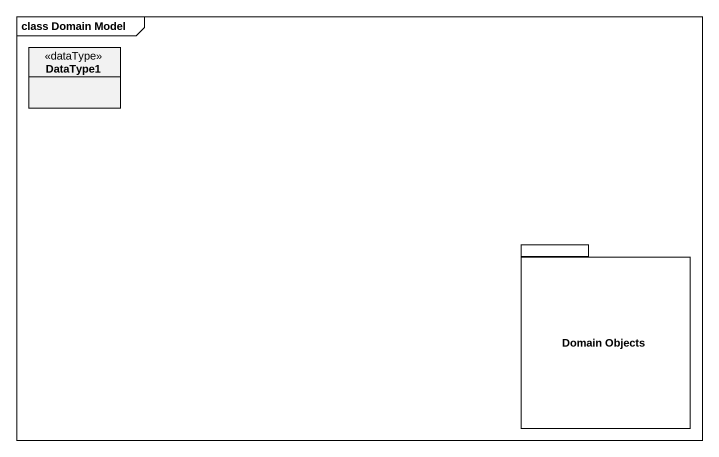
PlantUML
@startuml
mainframe class Domain Model
hide circle
hide empty members
class DataType1 <<dataType>>
package "Domain Objects" as Domain_Objects {
}
@enduml
